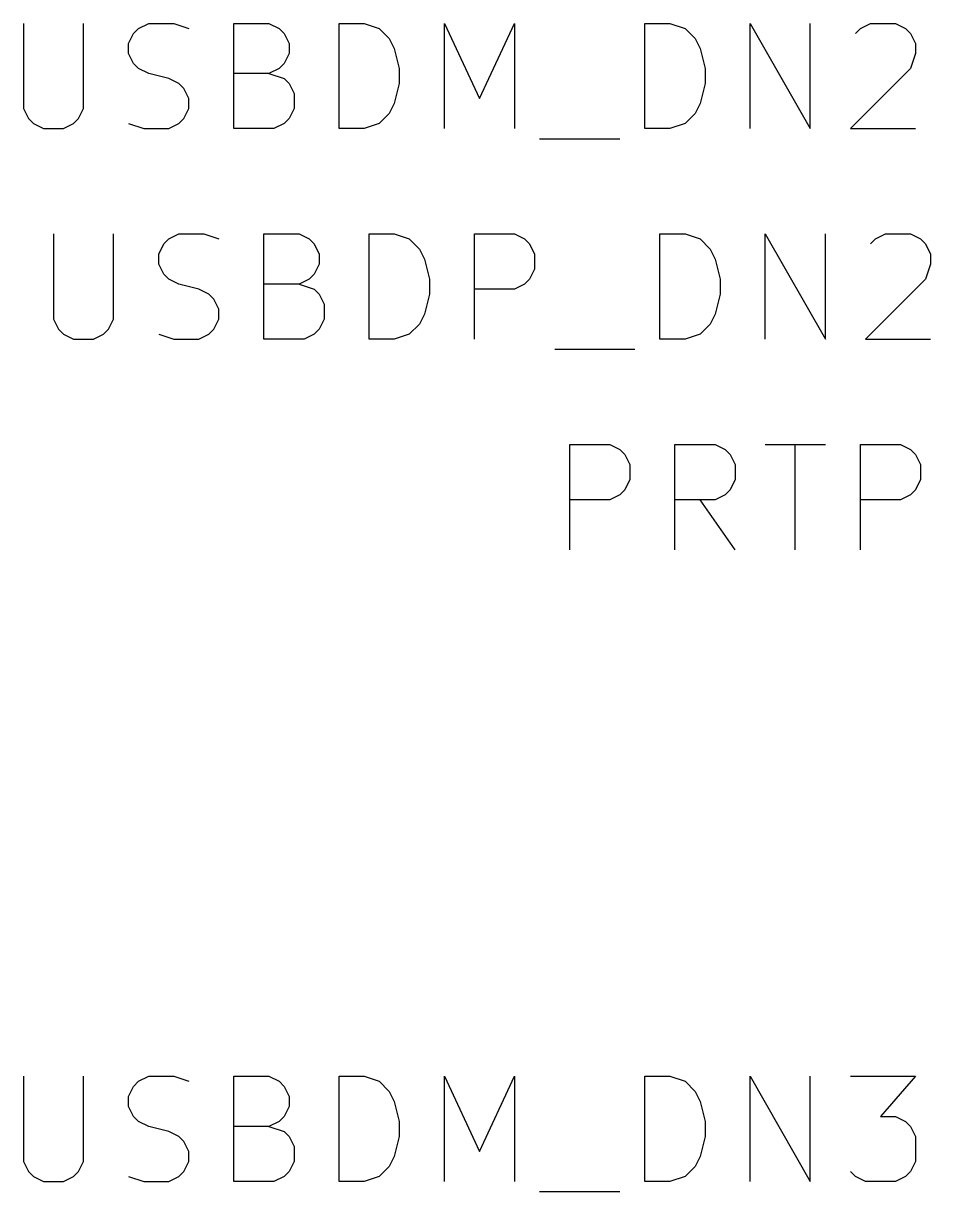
# Model space of a CAD drawing. Header units: millimetres. Extents: x 10 to 287, y -200 to -10.
# Drawn here: x 186.28 to 197.23, y -111.2 to -97.11 of the extents above; entities that cross this region are included whole.
import ezdxf

# ---------------------------------------------------------------- set-up
doc = ezdxf.new("R2010")
doc.units = ezdxf.units.MM
doc.layers.add('GREENSIXTYFIVE', color=129, linetype='CONTINUOUS')

msp = doc.modelspace()

# ---------------------------------------------------------------- linework, layer by layer
at = {"layer": 'GREENSIXTYFIVE', "linetype": 'CONTINUOUS'}
for p, q in [((186.2788, -97.1075), (186.2788, -98.1356)), ((186.2788, -97.1075), (186.2788, -98.1356)), ((187.0045, -98.1356), (187.0045, -97.1075)), ((187.0045, -98.1356), (187.0045, -97.1075)), ((187.6093, -97.2285), (187.6698, -97.168)), ((187.6093, -97.2285), (187.6698, -97.168)), ((187.6698, -97.168), (187.7908, -97.1075)), ((187.6698, -97.168), (187.7908, -97.1075)), ((187.7908, -97.1075), (188.0931, -97.1075)), ((187.7908, -97.1075), (188.0931, -97.1075)), ((188.0931, -97.1075), (188.2746, -97.168)), ((188.0931, -97.1075), (188.2746, -97.168)), ((188.8188, -98.3775), (188.8188, -97.1075)), ((188.8188, -97.1075), (189.2422, -97.1075)), ((188.8188, -98.3775), (188.8188, -97.1075)), ((188.8188, -97.1075), (189.2422, -97.1075)), ((189.2422, -97.1075), (189.3631, -97.168)), ((189.2422, -97.1075), (189.3631, -97.168)), ((189.3631, -97.168), (189.4236, -97.2285)), ((189.3631, -97.168), (189.4236, -97.2285)), ((190.0888, -98.3775), (190.0888, -97.1075)), ((190.0888, -97.1075), (190.3912, -97.1075)), ((190.0888, -98.3775), (190.0888, -97.1075)), ((190.0888, -97.1075), (190.3912, -97.1075)), ((190.3912, -97.1075), (190.5726, -97.168)), ((190.3912, -97.1075), (190.5726, -97.168)), ((190.5726, -97.168), (190.6936, -97.289)), ((190.5726, -97.168), (190.6936, -97.289)), ((191.3588, -98.3775), (191.3588, -97.1075)), ((191.3588, -97.1075), (191.7822, -98.0147)), ((191.3588, -98.3775), (191.3588, -97.1075)), ((191.3588, -97.1075), (191.7822, -98.0147)), ((191.7822, -98.0147), (192.2055, -97.1075)), ((191.7822, -98.0147), (192.2055, -97.1075)), ((192.2055, -97.1075), (192.2055, -98.3775)), ((192.2055, -97.1075), (192.2055, -98.3775)), ((193.7778, -98.3775), (193.7778, -97.1075)), ((193.7778, -97.1075), (194.0802, -97.1075)), ((193.7778, -98.3775), (193.7778, -97.1075)), ((193.7778, -97.1075), (194.0802, -97.1075)), ((194.0802, -97.1075), (194.2616, -97.168)), ((194.0802, -97.1075), (194.2616, -97.168)), ((194.2616, -97.168), (194.3826, -97.289)), ((194.2616, -97.168), (194.3826, -97.289)), ((195.0478, -98.3775), (195.0478, -97.1075)), ((195.0478, -97.1075), (195.7735, -98.3775)), ((195.0478, -98.3775), (195.0478, -97.1075)), ((195.0478, -97.1075), (195.7735, -98.3775)), ((195.7735, -98.3775), (195.7735, -97.1075)), ((195.7735, -98.3775), (195.7735, -97.1075)), ((196.3179, -97.2285), (196.3783, -97.168)), ((196.3179, -97.2285), (196.3783, -97.168)), ((196.3783, -97.168), (196.4993, -97.1075)), ((196.3783, -97.168), (196.4993, -97.1075)), ((196.4993, -97.1075), (196.8017, -97.1075)), ((196.4993, -97.1075), (196.8017, -97.1075)), ((196.8017, -97.1075), (196.9226, -97.168)), ((196.8017, -97.1075), (196.9226, -97.168)), ((196.9226, -97.168), (196.9831, -97.2285)), ((196.9226, -97.168), (196.9831, -97.2285)), ((187.5489, -97.3494), (187.6093, -97.2285)), ((187.5489, -97.3494), (187.6093, -97.2285)), ((187.5489, -97.4704), (187.5489, -97.3494)), ((187.5489, -97.4704), (187.5489, -97.3494)), ((189.4236, -97.2285), (189.4841, -97.3494)), ((189.4236, -97.2285), (189.4841, -97.3494)), ((189.4841, -97.3494), (189.4841, -97.4704)), ((189.4841, -97.3494), (189.4841, -97.4704)), ((190.6936, -97.289), (190.7541, -97.4099)), ((190.6936, -97.289), (190.7541, -97.4099)), ((194.3826, -97.289), (194.4431, -97.4099)), ((194.3826, -97.289), (194.4431, -97.4099)), ((196.9831, -97.2285), (197.0436, -97.3494)), ((196.9831, -97.2285), (197.0436, -97.3494)), ((197.0436, -97.3494), (197.0436, -97.4704)), ((197.0436, -97.3494), (197.0436, -97.4704)), ((187.6093, -97.5913), (187.5489, -97.4704)), ((187.6093, -97.5913), (187.5489, -97.4704)), ((189.4841, -97.4704), (189.4236, -97.5913)), ((189.4841, -97.4704), (189.4236, -97.5913)), ((190.7541, -97.4099), (190.8145, -97.6518)), ((190.7541, -97.4099), (190.8145, -97.6518)), ((194.4431, -97.4099), (194.5035, -97.6518)), ((194.4431, -97.4099), (194.5035, -97.6518)), ((197.0436, -97.4704), (196.9831, -97.6518)), ((197.0436, -97.4704), (196.9831, -97.6518)), ((187.6698, -97.6518), (187.6093, -97.5913)), ((187.6698, -97.6518), (187.6093, -97.5913)), ((189.4236, -97.5913), (189.3631, -97.6518)), ((189.4236, -97.5913), (189.3631, -97.6518)), ((187.7908, -97.7123), (187.6698, -97.6518)), ((187.7908, -97.7123), (187.6698, -97.6518)), ((188.0327, -97.7728), (187.7908, -97.7123)), ((188.0327, -97.7728), (187.7908, -97.7123)), ((188.1536, -97.8332), (188.0327, -97.7728)), ((188.1536, -97.8332), (188.0327, -97.7728)), ((189.2422, -97.7123), (188.8188, -97.7123)), ((189.2422, -97.7123), (188.8188, -97.7123)), ((189.3631, -97.6518), (189.2422, -97.7123)), ((189.3631, -97.6518), (189.2422, -97.7123)), ((189.2422, -97.7123), (189.4236, -97.7728)), ((189.2422, -97.7123), (189.4236, -97.7728)), ((189.4236, -97.7728), (189.4841, -97.8332)), ((189.4236, -97.7728), (189.4841, -97.8332)), ((190.8145, -97.6518), (190.8145, -97.8332)), ((190.8145, -97.6518), (190.8145, -97.8332)), ((194.5035, -97.6518), (194.5035, -97.8332)), ((194.5035, -97.6518), (194.5035, -97.8332)), ((196.9831, -97.6518), (196.2574, -98.3775)), ((196.9831, -97.6518), (196.2574, -98.3775)), ((188.2141, -97.8937), (188.1536, -97.8332)), ((188.2141, -97.8937), (188.1536, -97.8332)), ((188.2746, -98.0147), (188.2141, -97.8937)), ((188.2746, -98.0147), (188.2141, -97.8937)), ((189.4841, -97.8332), (189.5445, -97.9542)), ((189.4841, -97.8332), (189.5445, -97.9542)), ((190.8145, -97.8332), (190.7541, -98.0751)), ((190.8145, -97.8332), (190.7541, -98.0751)), ((194.5035, -97.8332), (194.4431, -98.0751)), ((194.5035, -97.8332), (194.4431, -98.0751)), ((188.2746, -98.1356), (188.2746, -98.0147)), ((188.2746, -98.1356), (188.2746, -98.0147)), ((189.5445, -97.9542), (189.5445, -98.1356)), ((189.5445, -97.9542), (189.5445, -98.1356)), ((186.2788, -98.1356), (186.3393, -98.2566)), ((186.2788, -98.1356), (186.3393, -98.2566)), ((186.9441, -98.2566), (187.0045, -98.1356)), ((186.9441, -98.2566), (187.0045, -98.1356)), ((188.2141, -98.2566), (188.2746, -98.1356)), ((188.2141, -98.2566), (188.2746, -98.1356)), ((189.5445, -98.1356), (189.4841, -98.2566)), ((189.5445, -98.1356), (189.4841, -98.2566)), ((190.6936, -98.1961), (190.5726, -98.3171)), ((190.6936, -98.1961), (190.5726, -98.3171)), ((190.7541, -98.0751), (190.6936, -98.1961)), ((190.7541, -98.0751), (190.6936, -98.1961)), ((194.3826, -98.1961), (194.2616, -98.3171)), ((194.3826, -98.1961), (194.2616, -98.3171)), ((194.4431, -98.0751), (194.3826, -98.1961)), ((194.4431, -98.0751), (194.3826, -98.1961)), ((186.3393, -98.2566), (186.3998, -98.3171)), ((186.3393, -98.2566), (186.3998, -98.3171)), ((186.3998, -98.3171), (186.5207, -98.3775)), ((186.3998, -98.3171), (186.5207, -98.3775)), ((186.7626, -98.3775), (186.8836, -98.3171)), ((186.7626, -98.3775), (186.8836, -98.3171)), ((186.8836, -98.3171), (186.9441, -98.2566)), ((186.8836, -98.3171), (186.9441, -98.2566)), ((187.5489, -98.3171), (187.7303, -98.3775)), ((187.5489, -98.3171), (187.7303, -98.3775)), ((188.0327, -98.3775), (188.1536, -98.3171)), ((188.0327, -98.3775), (188.1536, -98.3171)), ((188.1536, -98.3171), (188.2141, -98.2566)), ((188.1536, -98.3171), (188.2141, -98.2566)), ((189.4236, -98.3171), (189.3026, -98.3775)), ((189.4236, -98.3171), (189.3026, -98.3775)), ((189.4841, -98.2566), (189.4236, -98.3171)), ((189.4841, -98.2566), (189.4236, -98.3171)), ((190.5726, -98.3171), (190.3912, -98.3775)), ((190.5726, -98.3171), (190.3912, -98.3775)), ((194.2616, -98.3171), (194.0802, -98.3775)), ((194.2616, -98.3171), (194.0802, -98.3775)), ((186.5207, -98.3775), (186.7626, -98.3775)), ((186.5207, -98.3775), (186.7626, -98.3775)), ((187.7303, -98.3775), (188.0327, -98.3775)), ((187.7303, -98.3775), (188.0327, -98.3775)), ((189.3026, -98.3775), (188.8188, -98.3775)), ((189.3026, -98.3775), (188.8188, -98.3775)), ((190.3912, -98.3775), (190.0888, -98.3775)), ((190.3912, -98.3775), (190.0888, -98.3775)), ((194.0802, -98.3775), (193.7778, -98.3775)), ((194.0802, -98.3775), (193.7778, -98.3775)), ((196.2574, -98.3775), (197.0436, -98.3775)), ((196.2574, -98.3775), (197.0436, -98.3775)), ((192.5079, -98.4985), (193.4755, -98.4985)), ((192.5079, -98.4985), (193.4755, -98.4985)), ((186.6416, -99.6475), (186.6416, -100.6756)), ((186.6416, -99.6475), (186.6416, -100.6756)), ((187.3673, -100.6756), (187.3673, -99.6475)), ((187.3673, -100.6756), (187.3673, -99.6475)), ((187.9721, -99.7685), (188.0326, -99.708)), ((187.9721, -99.7685), (188.0326, -99.708)), ((188.0326, -99.708), (188.1536, -99.6475)), ((188.0326, -99.708), (188.1536, -99.6475)), ((188.1536, -99.6475), (188.4559, -99.6475)), ((188.1536, -99.6475), (188.4559, -99.6475)), ((188.4559, -99.6475), (188.6374, -99.708)), ((188.4559, -99.6475), (188.6374, -99.708)), ((189.1816, -100.9175), (189.1816, -99.6475)), ((189.1816, -99.6475), (189.605, -99.6475)), ((189.1816, -100.9175), (189.1816, -99.6475)), ((189.1816, -99.6475), (189.605, -99.6475)), ((189.605, -99.6475), (189.7259, -99.708)), ((189.605, -99.6475), (189.7259, -99.708)), ((189.7259, -99.708), (189.7864, -99.7685)), ((189.7259, -99.708), (189.7864, -99.7685)), ((190.4516, -100.9175), (190.4516, -99.6475)), ((190.4516, -99.6475), (190.754, -99.6475)), ((190.4516, -100.9175), (190.4516, -99.6475)), ((190.4516, -99.6475), (190.754, -99.6475)), ((190.754, -99.6475), (190.9354, -99.708)), ((190.754, -99.6475), (190.9354, -99.708)), ((190.9354, -99.708), (191.0564, -99.829)), ((190.9354, -99.708), (191.0564, -99.829)), ((191.7216, -100.9175), (191.7216, -99.6475)), ((191.7216, -99.6475), (192.2054, -99.6475)), ((191.7216, -100.9175), (191.7216, -99.6475)), ((191.7216, -99.6475), (192.2054, -99.6475)), ((192.2054, -99.6475), (192.3264, -99.708)), ((192.2054, -99.6475), (192.3264, -99.708)), ((192.3264, -99.708), (192.3869, -99.7685)), ((192.3264, -99.708), (192.3869, -99.7685)), ((193.9592, -100.9175), (193.9592, -99.6475)), ((193.9592, -99.6475), (194.2616, -99.6475)), ((193.9592, -100.9175), (193.9592, -99.6475)), ((193.9592, -99.6475), (194.2616, -99.6475)), ((194.2616, -99.6475), (194.443, -99.708)), ((194.2616, -99.6475), (194.443, -99.708)), ((194.443, -99.708), (194.564, -99.829)), ((194.443, -99.708), (194.564, -99.829)), ((195.2292, -100.9175), (195.2292, -99.6475)), ((195.2292, -99.6475), (195.9549, -100.9175)), ((195.2292, -100.9175), (195.2292, -99.6475)), ((195.2292, -99.6475), (195.9549, -100.9175)), ((195.9549, -100.9175), (195.9549, -99.6475)), ((195.9549, -100.9175), (195.9549, -99.6475)), ((196.4993, -99.7685), (196.5597, -99.708)), ((196.4993, -99.7685), (196.5597, -99.708)), ((196.5597, -99.708), (196.6807, -99.6475)), ((196.5597, -99.708), (196.6807, -99.6475)), ((196.6807, -99.6475), (196.9831, -99.6475)), ((196.6807, -99.6475), (196.9831, -99.6475)), ((196.9831, -99.6475), (197.104, -99.708)), ((196.9831, -99.6475), (197.104, -99.708)), ((197.104, -99.708), (197.1645, -99.7685)), ((197.104, -99.708), (197.1645, -99.7685)), ((187.9117, -99.8894), (187.9721, -99.7685)), ((187.9117, -99.8894), (187.9721, -99.7685)), ((187.9117, -100.0104), (187.9117, -99.8894)), ((187.9117, -100.0104), (187.9117, -99.8894)), ((189.7864, -99.7685), (189.8469, -99.8894)), ((189.7864, -99.7685), (189.8469, -99.8894)), ((189.8469, -99.8894), (189.8469, -100.0104)), ((189.8469, -99.8894), (189.8469, -100.0104)), ((191.0564, -99.829), (191.1169, -99.9499)), ((191.0564, -99.829), (191.1169, -99.9499)), ((192.3869, -99.7685), (192.4473, -99.8894)), ((192.3869, -99.7685), (192.4473, -99.8894)), ((192.4473, -99.8894), (192.4473, -100.0709)), ((192.4473, -99.8894), (192.4473, -100.0709)), ((194.564, -99.829), (194.6245, -99.9499)), ((194.564, -99.829), (194.6245, -99.9499)), ((197.1645, -99.7685), (197.225, -99.8894)), ((197.1645, -99.7685), (197.225, -99.8894)), ((197.225, -99.8894), (197.225, -100.0104)), ((197.225, -99.8894), (197.225, -100.0104)), ((187.9721, -100.1313), (187.9117, -100.0104)), ((187.9721, -100.1313), (187.9117, -100.0104)), ((189.8469, -100.0104), (189.7864, -100.1313)), ((189.8469, -100.0104), (189.7864, -100.1313)), ((191.1169, -99.9499), (191.1773, -100.1918)), ((191.1169, -99.9499), (191.1773, -100.1918)), ((194.6245, -99.9499), (194.6849, -100.1918)), ((194.6245, -99.9499), (194.6849, -100.1918)), ((197.225, -100.0104), (197.1645, -100.1918)), ((197.225, -100.0104), (197.1645, -100.1918)), ((188.0326, -100.1918), (187.9721, -100.1313)), ((188.0326, -100.1918), (187.9721, -100.1313)), ((189.7864, -100.1313), (189.7259, -100.1918)), ((189.7864, -100.1313), (189.7259, -100.1918)), ((192.4473, -100.0709), (192.3869, -100.1918)), ((192.4473, -100.0709), (192.3869, -100.1918)), ((188.1536, -100.2523), (188.0326, -100.1918)), ((188.1536, -100.2523), (188.0326, -100.1918)), ((188.3955, -100.3128), (188.1536, -100.2523)), ((188.3955, -100.3128), (188.1536, -100.2523)), ((188.5164, -100.3732), (188.3955, -100.3128)), ((188.5164, -100.3732), (188.3955, -100.3128)), ((189.605, -100.2523), (189.1816, -100.2523)), ((189.605, -100.2523), (189.1816, -100.2523)), ((189.7259, -100.1918), (189.605, -100.2523)), ((189.7259, -100.1918), (189.605, -100.2523)), ((189.605, -100.2523), (189.7864, -100.3128)), ((189.605, -100.2523), (189.7864, -100.3128)), ((189.7864, -100.3128), (189.8469, -100.3732)), ((189.7864, -100.3128), (189.8469, -100.3732)), ((191.1773, -100.1918), (191.1773, -100.3732)), ((191.1773, -100.1918), (191.1773, -100.3732)), ((192.2054, -100.3128), (191.7216, -100.3128)), ((192.2054, -100.3128), (191.7216, -100.3128)), ((192.3264, -100.2523), (192.2054, -100.3128)), ((192.3264, -100.2523), (192.2054, -100.3128)), ((192.3869, -100.1918), (192.3264, -100.2523)), ((192.3869, -100.1918), (192.3264, -100.2523)), ((194.6849, -100.1918), (194.6849, -100.3732)), ((194.6849, -100.1918), (194.6849, -100.3732)), ((197.1645, -100.1918), (196.4388, -100.9175)), ((197.1645, -100.1918), (196.4388, -100.9175)), ((188.5769, -100.4337), (188.5164, -100.3732)), ((188.5769, -100.4337), (188.5164, -100.3732)), ((188.6374, -100.5547), (188.5769, -100.4337)), ((188.6374, -100.5547), (188.5769, -100.4337)), ((189.8469, -100.3732), (189.9073, -100.4942)), ((189.8469, -100.3732), (189.9073, -100.4942)), ((191.1773, -100.3732), (191.1169, -100.6151)), ((191.1773, -100.3732), (191.1169, -100.6151)), ((194.6849, -100.3732), (194.6245, -100.6151)), ((194.6849, -100.3732), (194.6245, -100.6151)), ((188.6374, -100.6756), (188.6374, -100.5547)), ((188.6374, -100.6756), (188.6374, -100.5547)), ((189.9073, -100.4942), (189.9073, -100.6756)), ((189.9073, -100.4942), (189.9073, -100.6756)), ((186.6416, -100.6756), (186.7021, -100.7966)), ((186.6416, -100.6756), (186.7021, -100.7966)), ((187.3069, -100.7966), (187.3673, -100.6756)), ((187.3069, -100.7966), (187.3673, -100.6756)), ((188.5769, -100.7966), (188.6374, -100.6756)), ((188.5769, -100.7966), (188.6374, -100.6756)), ((189.9073, -100.6756), (189.8469, -100.7966)), ((189.9073, -100.6756), (189.8469, -100.7966)), ((191.0564, -100.7361), (190.9354, -100.8571)), ((191.0564, -100.7361), (190.9354, -100.8571)), ((191.1169, -100.6151), (191.0564, -100.7361)), ((191.1169, -100.6151), (191.0564, -100.7361)), ((194.564, -100.7361), (194.443, -100.8571)), ((194.564, -100.7361), (194.443, -100.8571)), ((194.6245, -100.6151), (194.564, -100.7361)), ((194.6245, -100.6151), (194.564, -100.7361)), ((186.7021, -100.7966), (186.7626, -100.8571)), ((186.7021, -100.7966), (186.7626, -100.8571)), ((186.7626, -100.8571), (186.8835, -100.9175)), ((186.7626, -100.8571), (186.8835, -100.9175)), ((187.1254, -100.9175), (187.2464, -100.8571)), ((187.1254, -100.9175), (187.2464, -100.8571)), ((187.2464, -100.8571), (187.3069, -100.7966)), ((187.2464, -100.8571), (187.3069, -100.7966)), ((187.9117, -100.8571), (188.0931, -100.9175)), ((187.9117, -100.8571), (188.0931, -100.9175)), ((188.3955, -100.9175), (188.5164, -100.8571)), ((188.3955, -100.9175), (188.5164, -100.8571)), ((188.5164, -100.8571), (188.5769, -100.7966)), ((188.5164, -100.8571), (188.5769, -100.7966)), ((189.7864, -100.8571), (189.6654, -100.9175)), ((189.7864, -100.8571), (189.6654, -100.9175)), ((189.8469, -100.7966), (189.7864, -100.8571)), ((189.8469, -100.7966), (189.7864, -100.8571)), ((190.9354, -100.8571), (190.754, -100.9175)), ((190.9354, -100.8571), (190.754, -100.9175)), ((194.443, -100.8571), (194.2616, -100.9175)), ((194.443, -100.8571), (194.2616, -100.9175)), ((186.8835, -100.9175), (187.1254, -100.9175)), ((186.8835, -100.9175), (187.1254, -100.9175)), ((188.0931, -100.9175), (188.3955, -100.9175)), ((188.0931, -100.9175), (188.3955, -100.9175)), ((189.6654, -100.9175), (189.1816, -100.9175)), ((189.6654, -100.9175), (189.1816, -100.9175)), ((190.754, -100.9175), (190.4516, -100.9175)), ((190.754, -100.9175), (190.4516, -100.9175)), ((194.2616, -100.9175), (193.9592, -100.9175)), ((194.2616, -100.9175), (193.9592, -100.9175)), ((196.4388, -100.9175), (197.225, -100.9175)), ((196.4388, -100.9175), (197.225, -100.9175)), ((192.6893, -101.0385), (193.6569, -101.0385)), ((192.6893, -101.0385), (193.6569, -101.0385)), ((192.8707, -103.4575), (192.8707, -102.1875)), ((192.8707, -102.1875), (193.3545, -102.1875)), ((192.8707, -103.4575), (192.8707, -102.1875)), ((192.8707, -102.1875), (193.3545, -102.1875)), ((193.3545, -102.1875), (193.4755, -102.248)), ((193.3545, -102.1875), (193.4755, -102.248)), ((193.4755, -102.248), (193.536, -102.3085)), ((193.4755, -102.248), (193.536, -102.3085)), ((194.1407, -103.4575), (194.1407, -102.1875)), ((194.1407, -102.1875), (194.6245, -102.1875)), ((194.1407, -103.4575), (194.1407, -102.1875)), ((194.1407, -102.1875), (194.6245, -102.1875)), ((194.6245, -102.1875), (194.7455, -102.248)), ((194.6245, -102.1875), (194.7455, -102.248)), ((194.7455, -102.248), (194.806, -102.3085)), ((194.7455, -102.248), (194.806, -102.3085)), ((195.2293, -102.1875), (195.955, -102.1875)), ((195.2293, -102.1875), (195.955, -102.1875)), ((195.5922, -103.4575), (195.5922, -102.1875)), ((195.5922, -103.4575), (195.5922, -102.1875)), ((196.3783, -103.4575), (196.3783, -102.1875)), ((196.3783, -102.1875), (196.8621, -102.1875)), ((196.3783, -103.4575), (196.3783, -102.1875)), ((196.3783, -102.1875), (196.8621, -102.1875)), ((196.8621, -102.1875), (196.9831, -102.248)), ((196.8621, -102.1875), (196.9831, -102.248)), ((196.9831, -102.248), (197.0436, -102.3085)), ((196.9831, -102.248), (197.0436, -102.3085)), ((193.536, -102.3085), (193.5964, -102.4294)), ((193.536, -102.3085), (193.5964, -102.4294)), ((193.5964, -102.4294), (193.5964, -102.6109)), ((193.5964, -102.4294), (193.5964, -102.6109)), ((194.806, -102.3085), (194.8664, -102.4294)), ((194.806, -102.3085), (194.8664, -102.4294)), ((194.8664, -102.4294), (194.8664, -102.6109)), ((194.8664, -102.4294), (194.8664, -102.6109)), ((197.0436, -102.3085), (197.104, -102.4294)), ((197.0436, -102.3085), (197.104, -102.4294)), ((197.104, -102.4294), (197.104, -102.6109)), ((197.104, -102.4294), (197.104, -102.6109)), ((193.5964, -102.6109), (193.536, -102.7318)), ((193.5964, -102.6109), (193.536, -102.7318)), ((194.8664, -102.6109), (194.806, -102.7318)), ((194.8664, -102.6109), (194.806, -102.7318)), ((197.104, -102.6109), (197.0436, -102.7318)), ((197.104, -102.6109), (197.0436, -102.7318)), ((193.3545, -102.8528), (192.8707, -102.8528)), ((193.3545, -102.8528), (192.8707, -102.8528)), ((193.4755, -102.7923), (193.3545, -102.8528)), ((193.4755, -102.7923), (193.3545, -102.8528)), ((193.536, -102.7318), (193.4755, -102.7923)), ((193.536, -102.7318), (193.4755, -102.7923)), ((194.6245, -102.8528), (194.1407, -102.8528)), ((194.6245, -102.8528), (194.1407, -102.8528)), ((194.8664, -103.4575), (194.4431, -102.8528)), ((194.8664, -103.4575), (194.4431, -102.8528)), ((194.7455, -102.7923), (194.6245, -102.8528)), ((194.7455, -102.7923), (194.6245, -102.8528)), ((194.806, -102.7318), (194.7455, -102.7923)), ((194.806, -102.7318), (194.7455, -102.7923)), ((196.8621, -102.8528), (196.3783, -102.8528)), ((196.8621, -102.8528), (196.3783, -102.8528)), ((196.9831, -102.7923), (196.8621, -102.8528)), ((196.9831, -102.7923), (196.8621, -102.8528)), ((197.0436, -102.7318), (196.9831, -102.7923)), ((197.0436, -102.7318), (196.9831, -102.7923)), ((186.2788, -109.8075), (186.2788, -110.8356)), ((186.2788, -109.8075), (186.2788, -110.8356)), ((187.0045, -110.8356), (187.0045, -109.8075)), ((187.0045, -110.8356), (187.0045, -109.8075)), ((187.6093, -109.9285), (187.6698, -109.868)), ((187.6093, -109.9285), (187.6698, -109.868)), ((187.6698, -109.868), (187.7908, -109.8075)), ((187.6698, -109.868), (187.7908, -109.8075)), ((187.7908, -109.8075), (188.0931, -109.8075)), ((187.7908, -109.8075), (188.0931, -109.8075)), ((188.0931, -109.8075), (188.2746, -109.868)), ((188.0931, -109.8075), (188.2746, -109.868)), ((188.8188, -111.0775), (188.8188, -109.8075)), ((188.8188, -109.8075), (189.2422, -109.8075)), ((188.8188, -111.0775), (188.8188, -109.8075)), ((188.8188, -109.8075), (189.2422, -109.8075)), ((189.2422, -109.8075), (189.3631, -109.868)), ((189.2422, -109.8075), (189.3631, -109.868)), ((189.3631, -109.868), (189.4236, -109.9285)), ((189.3631, -109.868), (189.4236, -109.9285)), ((190.0888, -111.0775), (190.0888, -109.8075)), ((190.0888, -109.8075), (190.3912, -109.8075)), ((190.0888, -111.0775), (190.0888, -109.8075)), ((190.0888, -109.8075), (190.3912, -109.8075)), ((190.3912, -109.8075), (190.5726, -109.868)), ((190.3912, -109.8075), (190.5726, -109.868)), ((190.5726, -109.868), (190.6936, -109.989)), ((190.5726, -109.868), (190.6936, -109.989)), ((191.3588, -111.0775), (191.3588, -109.8075)), ((191.3588, -109.8075), (191.7822, -110.7147)), ((191.3588, -111.0775), (191.3588, -109.8075)), ((191.3588, -109.8075), (191.7822, -110.7147)), ((191.7822, -110.7147), (192.2055, -109.8075)), ((191.7822, -110.7147), (192.2055, -109.8075)), ((192.2055, -109.8075), (192.2055, -111.0775)), ((192.2055, -109.8075), (192.2055, -111.0775)), ((193.7778, -111.0775), (193.7778, -109.8075)), ((193.7778, -109.8075), (194.0802, -109.8075)), ((193.7778, -111.0775), (193.7778, -109.8075)), ((193.7778, -109.8075), (194.0802, -109.8075)), ((194.0802, -109.8075), (194.2616, -109.868)), ((194.0802, -109.8075), (194.2616, -109.868)), ((194.2616, -109.868), (194.3826, -109.989)), ((194.2616, -109.868), (194.3826, -109.989)), ((195.0478, -111.0775), (195.0478, -109.8075)), ((195.0478, -109.8075), (195.7735, -111.0775)), ((195.0478, -111.0775), (195.0478, -109.8075)), ((195.0478, -109.8075), (195.7735, -111.0775)), ((195.7735, -111.0775), (195.7735, -109.8075)), ((195.7735, -111.0775), (195.7735, -109.8075)), ((196.2574, -109.8075), (197.0436, -109.8075)), ((196.2574, -109.8075), (197.0436, -109.8075)), ((197.0436, -109.8075), (196.6202, -110.2913)), ((197.0436, -109.8075), (196.6202, -110.2913)), ((187.5489, -110.0494), (187.6093, -109.9285)), ((187.5489, -110.0494), (187.6093, -109.9285)), ((187.5489, -110.1704), (187.5489, -110.0494)), ((187.5489, -110.1704), (187.5489, -110.0494)), ((189.4236, -109.9285), (189.4841, -110.0494)), ((189.4236, -109.9285), (189.4841, -110.0494)), ((189.4841, -110.0494), (189.4841, -110.1704)), ((189.4841, -110.0494), (189.4841, -110.1704)), ((190.6936, -109.989), (190.7541, -110.1099)), ((190.6936, -109.989), (190.7541, -110.1099)), ((194.3826, -109.989), (194.4431, -110.1099)), ((194.3826, -109.989), (194.4431, -110.1099)), ((187.6093, -110.2913), (187.5489, -110.1704)), ((187.6093, -110.2913), (187.5489, -110.1704)), ((189.4841, -110.1704), (189.4236, -110.2913)), ((189.4841, -110.1704), (189.4236, -110.2913)), ((190.7541, -110.1099), (190.8145, -110.3518)), ((190.7541, -110.1099), (190.8145, -110.3518)), ((194.4431, -110.1099), (194.5035, -110.3518)), ((194.4431, -110.1099), (194.5035, -110.3518)), ((187.6698, -110.3518), (187.6093, -110.2913)), ((187.6698, -110.3518), (187.6093, -110.2913)), ((189.4236, -110.2913), (189.3631, -110.3518)), ((189.4236, -110.2913), (189.3631, -110.3518)), ((196.6202, -110.2913), (196.8017, -110.2913)), ((196.6202, -110.2913), (196.8017, -110.2913)), ((196.8017, -110.2913), (196.9226, -110.3518)), ((196.8017, -110.2913), (196.9226, -110.3518)), ((187.7908, -110.4123), (187.6698, -110.3518)), ((187.7908, -110.4123), (187.6698, -110.3518)), ((188.0327, -110.4728), (187.7908, -110.4123)), ((188.0327, -110.4728), (187.7908, -110.4123)), ((188.1536, -110.5332), (188.0327, -110.4728)), ((188.1536, -110.5332), (188.0327, -110.4728)), ((189.2422, -110.4123), (188.8188, -110.4123)), ((189.2422, -110.4123), (188.8188, -110.4123)), ((189.3631, -110.3518), (189.2422, -110.4123)), ((189.3631, -110.3518), (189.2422, -110.4123)), ((189.2422, -110.4123), (189.4236, -110.4728)), ((189.2422, -110.4123), (189.4236, -110.4728)), ((189.4236, -110.4728), (189.4841, -110.5332)), ((189.4236, -110.4728), (189.4841, -110.5332)), ((190.8145, -110.3518), (190.8145, -110.5332)), ((190.8145, -110.3518), (190.8145, -110.5332)), ((194.5035, -110.3518), (194.5035, -110.5332)), ((194.5035, -110.3518), (194.5035, -110.5332)), ((196.9226, -110.3518), (196.9831, -110.4123)), ((196.9226, -110.3518), (196.9831, -110.4123)), ((196.9831, -110.4123), (197.0436, -110.5332)), ((196.9831, -110.4123), (197.0436, -110.5332)), ((188.2141, -110.5937), (188.1536, -110.5332)), ((188.2141, -110.5937), (188.1536, -110.5332)), ((188.2746, -110.7147), (188.2141, -110.5937)), ((188.2746, -110.7147), (188.2141, -110.5937)), ((189.4841, -110.5332), (189.5445, -110.6542)), ((189.4841, -110.5332), (189.5445, -110.6542)), ((190.8145, -110.5332), (190.7541, -110.7751)), ((190.8145, -110.5332), (190.7541, -110.7751)), ((194.5035, -110.5332), (194.4431, -110.7751)), ((194.5035, -110.5332), (194.4431, -110.7751)), ((197.0436, -110.5332), (197.0436, -110.8356)), ((197.0436, -110.5332), (197.0436, -110.8356)), ((188.2746, -110.8356), (188.2746, -110.7147)), ((188.2746, -110.8356), (188.2746, -110.7147)), ((189.5445, -110.6542), (189.5445, -110.8356)), ((189.5445, -110.6542), (189.5445, -110.8356)), ((186.2788, -110.8356), (186.3393, -110.9566)), ((186.2788, -110.8356), (186.3393, -110.9566)), ((186.9441, -110.9566), (187.0045, -110.8356)), ((186.9441, -110.9566), (187.0045, -110.8356)), ((188.2141, -110.9566), (188.2746, -110.8356)), ((188.2141, -110.9566), (188.2746, -110.8356)), ((189.5445, -110.8356), (189.4841, -110.9566)), ((189.5445, -110.8356), (189.4841, -110.9566)), ((190.6936, -110.8961), (190.5726, -111.0171)), ((190.6936, -110.8961), (190.5726, -111.0171)), ((190.7541, -110.7751), (190.6936, -110.8961)), ((190.7541, -110.7751), (190.6936, -110.8961)), ((194.3826, -110.8961), (194.2616, -111.0171)), ((194.3826, -110.8961), (194.2616, -111.0171)), ((194.4431, -110.7751), (194.3826, -110.8961)), ((194.4431, -110.7751), (194.3826, -110.8961)), ((197.0436, -110.8356), (196.9831, -110.9566)), ((197.0436, -110.8356), (196.9831, -110.9566)), ((186.3393, -110.9566), (186.3998, -111.0171)), ((186.3393, -110.9566), (186.3998, -111.0171)), ((186.3998, -111.0171), (186.5207, -111.0775)), ((186.3998, -111.0171), (186.5207, -111.0775)), ((186.7626, -111.0775), (186.8836, -111.0171)), ((186.7626, -111.0775), (186.8836, -111.0171)), ((186.8836, -111.0171), (186.9441, -110.9566)), ((186.8836, -111.0171), (186.9441, -110.9566)), ((187.5489, -111.0171), (187.7303, -111.0775)), ((187.5489, -111.0171), (187.7303, -111.0775)), ((188.0327, -111.0775), (188.1536, -111.0171)), ((188.0327, -111.0775), (188.1536, -111.0171)), ((188.1536, -111.0171), (188.2141, -110.9566)), ((188.1536, -111.0171), (188.2141, -110.9566)), ((189.4236, -111.0171), (189.3026, -111.0775)), ((189.4236, -111.0171), (189.3026, -111.0775)), ((189.4841, -110.9566), (189.4236, -111.0171)), ((189.4841, -110.9566), (189.4236, -111.0171)), ((190.5726, -111.0171), (190.3912, -111.0775)), ((190.5726, -111.0171), (190.3912, -111.0775)), ((194.2616, -111.0171), (194.0802, -111.0775)), ((194.2616, -111.0171), (194.0802, -111.0775)), ((196.3179, -111.0171), (196.2574, -110.9566)), ((196.3179, -111.0171), (196.2574, -110.9566)), ((196.4388, -111.0775), (196.3179, -111.0171)), ((196.4388, -111.0775), (196.3179, -111.0171)), ((196.9226, -111.0171), (196.8017, -111.0775)), ((196.9226, -111.0171), (196.8017, -111.0775)), ((196.9831, -110.9566), (196.9226, -111.0171)), ((196.9831, -110.9566), (196.9226, -111.0171)), ((186.5207, -111.0775), (186.7626, -111.0775)), ((186.5207, -111.0775), (186.7626, -111.0775)), ((187.7303, -111.0775), (188.0327, -111.0775)), ((187.7303, -111.0775), (188.0327, -111.0775)), ((189.3026, -111.0775), (188.8188, -111.0775)), ((189.3026, -111.0775), (188.8188, -111.0775)), ((190.3912, -111.0775), (190.0888, -111.0775)), ((190.3912, -111.0775), (190.0888, -111.0775)), ((194.0802, -111.0775), (193.7778, -111.0775)), ((194.0802, -111.0775), (193.7778, -111.0775)), ((196.8017, -111.0775), (196.4388, -111.0775)), ((196.8017, -111.0775), (196.4388, -111.0775)), ((192.5079, -111.1985), (193.4755, -111.1985)), ((192.5079, -111.1985), (193.4755, -111.1985))]:
    msp.add_line(p, q, dxfattribs=at)

doc.saveas('drawing.dxf')
